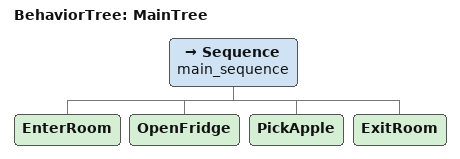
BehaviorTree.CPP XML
<root main_tree_to_execute="MainTree">
    <BehaviorTree ID="MainTree">
        <Sequence name="main_sequence">
            <EnterRoom/>
            <OpenFridge/>
            <PickApple/>
            <ExitRoom/>
        </Sequence>
    </BehaviorTree>
</root>
